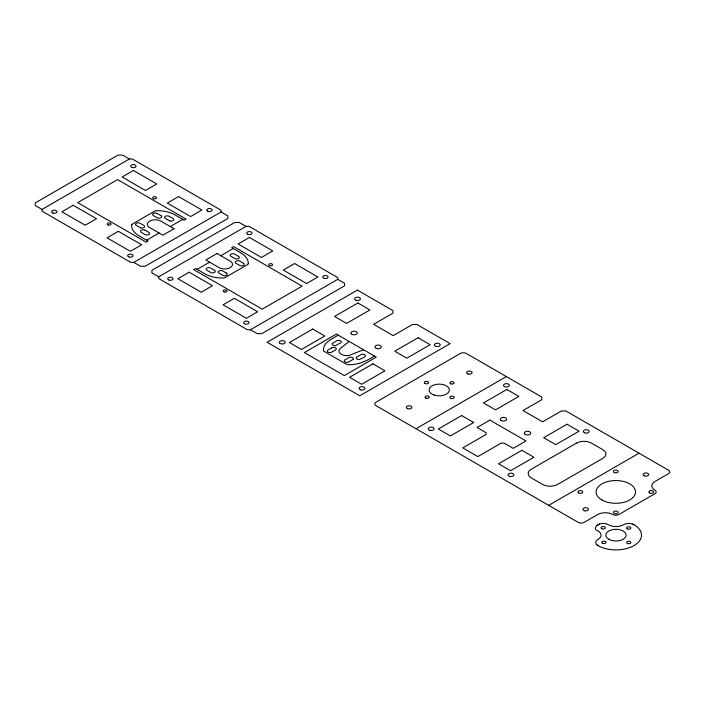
<?xml version="1.0" encoding="UTF-8"?>
<svg xmlns="http://www.w3.org/2000/svg" width="705" height="705" viewBox="0 0 705 705"><rect width="100%" height="100%" fill="white"/><g stroke="black" fill="none" stroke-linecap="round" stroke-linejoin="round"><path stroke-width="1.06" d="M596.597 525.701L599.444 524.035A7.42 4.283 0 0 1 608.433 524.749A10.646 6.142 0 0 0 623.484 524.749A7.42 4.283 0 0 1 632.482 524.035L634.024 524.723A25.547 14.752 0 0 1 634.024 545.582A25.547 14.752 0 0 1 597.893 545.582L596.73 544.709A7.429 4.292 0 0 1 597.743 539.607A10.646 6.142 0 0 0 595.972 529.913A8.46 4.882 0 0 1 596.448 525.842L599.444 524.035M42.027 209.42L129.341 159.013L132.355 159.013L221.088 210.24L221.088 211.985L133.774 262.392L130.76 262.392L42.027 211.165L42.027 209.42L35.25 205.507L35.25 202.908L118.052 155.1L122.573 155.1L129.341 159.013M146.605 240.211L159.074 233.011M170.266 226.552L182.736 219.352M158.704 276.783L246.019 226.375L249.032 226.375L337.765 277.603L337.765 279.347L250.451 329.755L247.437 329.755L158.704 278.528L158.704 276.783L151.928 272.87L151.928 270.271L234.73 222.463L239.242 222.463L246.019 226.375M197.127 269.38L209.596 262.181M220.788 255.712L233.258 248.512M338.259 335.175L336.4 334.082L304.41 352.553L344.287 375.598L376.276 357.127L338.259 335.175C332.346 338.752 322.608 342.551 323.472 350.993L347.001 364.573C356.889 365.419 366.318 361.409 374.39 356.043M349.107 341.44L340.083 348.728A7.914 4.574 0 0 0 339.246 352.192L340.021 353.302A7.914 4.574 0 0 0 348.896 355.47L363.551 349.777M416.012 428.728L506.34 376.576M548.71 505.344L639.038 453.192M632.482 524.035L634.024 524.723M221.088 211.985L227.865 215.889L227.865 218.497L145.063 266.305L140.551 266.305L133.774 262.392M337.765 279.347L344.542 283.251L344.542 285.86L261.74 333.668L257.228 333.668L250.451 329.755M596.73 544.709L597.893 545.582M131.817 224.393L131.588 225.424A25.547 14.752 0 0 0 139.07 235.858L148.112 241.075L146.191 242.185L77.691 202.635L117.585 179.608L186.094 219.149L184.243 220.216L175.201 214.999A25.547 14.752 0 0 0 157.136 210.68L155.347 210.813L131.817 224.393M248.275 263.3L248.045 264.331L224.516 277.911L222.727 278.052A25.547 14.752 0 0 1 204.661 273.725L195.62 268.508L193.708 269.618L262.207 309.16L302.101 286.133L233.602 246.583L231.751 247.649L240.793 252.866A25.547 14.752 0 0 1 248.275 263.3M332.557 343.326L332.293 343.696A2.661 1.533 0 0 0 335.554 345.573L340.929 342.692A2.661 1.533 0 0 0 340.251 340.7A2.661 1.533 0 0 0 336.743 340.832L332.557 343.326M356.651 357.232L356.377 357.602A2.661 1.533 0 0 0 359.638 359.488L364.6 356.915A2.661 1.533 0 0 0 364.6 354.738A2.661 1.533 0 0 0 360.837 354.738L356.651 357.232M352.976 359.48L348.79 361.965A2.661 1.533 0 0 1 345.291 362.097A2.661 1.533 0 0 1 344.604 360.114L348.79 357.62A2.661 1.533 0 0 1 352.288 357.488A2.661 1.533 0 0 1 352.976 359.48M73.179 205.243L61.89 211.764L85.217 225.239L96.514 218.717L73.179 205.243M133.395 170.478L122.106 176.999L145.441 190.465L156.73 183.952L133.395 170.478M118.343 231.319L107.054 237.841L130.39 251.315L141.679 244.794L118.343 231.319M178.559 196.554L167.27 203.075L190.606 216.541L201.894 210.028L178.559 196.554M174.029 228.72L162.837 235.188L149.61 227.548A7.914 4.574 0 0 1 149.698 221.079A7.914 4.574 0 0 1 160.899 221.132L174.029 228.72M217.025 253.544L205.834 260.004L219.061 267.644A7.914 4.574 0 0 0 230.253 267.592A7.914 4.574 0 0 0 230.165 261.123L217.025 253.544M189.187 272.218L177.898 278.739L201.233 292.214L212.522 285.692L189.187 272.218M249.411 237.453L238.114 243.974L261.449 257.448L272.738 250.927L249.411 237.453M234.351 298.294L223.062 304.816L246.398 318.29L257.686 311.769L234.351 298.294M294.575 263.529L283.278 270.05L306.613 283.525L317.911 277.003L294.575 263.529M357.409 290.107L267.072 342.251L359.77 395.769L450.098 343.617L416.981 324.494L412.46 324.494L393.223 335.606L373.65 324.309L392.888 313.196L392.888 310.588L357.409 290.107M312.72 329.059L289.385 342.533L301.432 349.486L324.767 336.012L312.72 329.059M357.884 302.983L334.549 316.457L346.596 323.41L369.931 309.936L357.884 302.983M331.755 347.803L328.028 349.962A2.635 1.525 0 0 0 328.028 352.112A2.635 1.525 0 0 0 331.755 352.112L335.492 349.962A2.635 1.525 0 0 0 335.492 347.803A2.635 1.525 0 0 0 331.755 347.803M372.945 363.833L349.61 377.298L361.656 384.251L384.992 370.786L372.945 363.833M418.109 337.757L394.774 351.222L406.82 358.175L430.156 344.71L418.109 337.757M460.321 353.478L376.012 402.158A4.256 2.459 0 0 0 376.012 405.631L578.171 522.352A4.256 2.459 0 0 0 584.198 522.352L597.743 514.527A10.646 6.142 0 0 1 612.804 514.527A4.256 2.459 0 0 0 618.823 514.527L654.954 493.667A4.256 2.459 0 0 0 654.954 490.195A10.646 6.142 0 0 1 654.954 481.497L668.499 473.681A4.256 2.459 0 0 0 668.499 470.2L565.912 410.971L561.4 410.971L542.577 421.837L523.013 410.539L541.828 399.673L541.828 397.065L466.34 353.478A4.256 2.459 0 0 0 460.321 353.478M461.66 415.536L438.325 429.01L450.372 435.963L473.707 422.489L461.66 415.536M506.825 389.46L483.489 402.934L495.536 409.887L518.871 396.413L506.825 389.46M489.887 420.101L477.091 427.486L486.124 432.703L486.124 434.439L462.788 447.913L477.84 456.602L501.176 443.128L504.19 443.128L513.222 448.345L526.018 440.96L489.887 420.101M521.876 450.301L498.541 463.775L510.587 470.728L533.923 457.254L521.876 450.301M567.049 424.225L543.714 437.699L555.751 444.652L579.087 431.178L567.049 424.225M576.452 443.128L531.288 469.204A10.646 6.142 0 0 0 531.288 477.902L542.577 484.414A10.646 6.142 0 0 0 557.637 484.414L602.801 458.347A10.646 6.142 0 0 0 602.801 449.649L591.513 443.128A10.646 6.142 0 0 0 576.452 443.128M140.656 227.847L136.338 225.424A2.661 1.533 0 0 1 136.109 223.406A2.661 1.533 0 0 1 139.546 223.009L143.864 225.424A2.661 1.533 0 0 1 144.093 227.451A2.661 1.533 0 0 1 140.656 227.847M169.729 220.894L165.411 218.471A2.661 1.533 0 0 1 165.411 216.303A2.661 1.533 0 0 1 169.174 216.303L172.945 218.471A2.661 1.533 0 0 1 173.174 220.498A2.661 1.533 0 0 1 169.729 220.894M145.089 230.209L144.543 229.962A2.661 1.533 0 0 0 141.097 230.359A2.661 1.533 0 0 0 141.326 232.377L145.089 234.554A2.661 1.533 0 0 0 148.852 234.554A2.661 1.533 0 0 0 148.852 232.377L145.089 230.209M238.537 256.347L234.774 254.17A2.661 1.533 0 0 0 231.275 254.038A2.661 1.533 0 0 0 230.588 256.03L234.774 258.515A2.661 1.533 0 0 0 238.537 258.515A2.661 1.533 0 0 0 238.537 256.347M160.863 215.598L157.136 213.439A2.635 1.525 0 0 0 153.399 213.439A2.635 1.525 0 0 0 153.399 215.598L157.136 217.748A2.635 1.525 0 0 0 160.863 217.748A2.635 1.525 0 0 0 160.863 215.598M243.489 263.3L239.762 261.141A2.635 1.525 0 0 0 236.034 261.141A2.635 1.525 0 0 0 236.034 263.3L239.762 265.45A2.635 1.525 0 0 0 243.489 265.45A2.635 1.525 0 0 0 243.489 263.3M226.199 272.967L222.727 270.958A2.661 1.533 0 0 0 219.229 270.826A2.661 1.533 0 0 0 218.541 272.817L222.727 275.302A2.661 1.533 0 0 0 226.235 275.435A2.661 1.533 0 0 0 226.913 273.452L226.199 272.967M214.452 270.253L210.689 268.076A2.661 1.533 0 0 0 206.918 268.076A2.661 1.533 0 0 0 206.918 270.253L210.689 272.421A2.661 1.533 0 0 0 214.188 272.562A2.661 1.533 0 0 0 214.875 270.57L214.452 270.253M450.962 383.89A2.133 1.225 0 0 0 454.152 382.833A2.133 1.225 0 0 0 450.962 381.766A2.133 1.225 0 0 0 450.962 383.89M108.2 224.974A1.912 1.11 0 0 0 111.073 224.023A1.912 1.11 0 0 0 108.2 223.062A1.912 1.11 0 0 0 108.2 224.974M153.611 198.713A1.912 1.11 0 0 0 156.536 197.805A1.912 1.11 0 0 0 153.725 196.792A1.912 1.11 0 0 0 153.611 198.713M53.025 213.095A2.661 1.533 0 0 0 57.017 211.764A2.661 1.533 0 0 0 53.025 210.434A2.661 1.533 0 0 0 53.025 213.095M129.059 256.99A2.661 1.533 0 0 0 133.051 255.659A2.661 1.533 0 0 0 129.059 254.329A2.661 1.533 0 0 0 129.059 256.99M132.064 167.464A2.661 1.533 0 0 0 136.056 166.133A2.661 1.533 0 0 0 132.064 164.803A2.661 1.533 0 0 0 132.064 167.464M207.543 211.112A2.661 1.533 0 0 0 211.993 210.425A2.661 1.533 0 0 0 208.733 208.539A2.661 1.533 0 0 0 207.543 211.112M269.601 265.679A1.912 1.11 0 0 0 272.553 264.798A1.912 1.11 0 0 0 269.751 263.767A1.912 1.11 0 0 0 269.601 265.679M244.512 323.718A2.661 1.533 0 0 0 248.971 323.031A2.661 1.533 0 0 0 245.71 321.154A2.661 1.533 0 0 0 244.512 323.718M224.084 291.905A1.912 1.11 0 0 0 227.081 291.086A1.912 1.11 0 0 0 224.34 290.002A1.912 1.11 0 0 0 224.084 291.905M248.081 234.439A2.661 1.533 0 0 0 252.073 233.108A2.661 1.533 0 0 0 248.081 231.778A2.661 1.533 0 0 0 248.081 234.439M324.106 278.334A2.661 1.533 0 0 0 328.098 277.003A2.661 1.533 0 0 0 324.106 275.673A2.661 1.533 0 0 0 324.106 278.334M169.041 280.07A2.661 1.533 0 0 0 173.033 278.739A2.661 1.533 0 0 0 169.041 277.409A2.661 1.533 0 0 0 169.041 280.07M360.563 389.847A2.926 1.692 0 0 0 364.952 388.385A2.926 1.692 0 0 0 360.563 386.922A2.926 1.692 0 0 0 360.563 389.847M435.84 346.384A2.926 1.692 0 0 0 440.228 344.921A2.926 1.692 0 0 0 435.84 343.458A2.926 1.692 0 0 0 435.84 346.384M280.167 343.511A2.926 1.692 0 0 0 285.067 342.753A2.926 1.692 0 0 0 281.48 340.682A2.926 1.692 0 0 0 280.167 343.511M356.051 300.321A2.926 1.692 0 0 0 360.44 298.858A2.926 1.692 0 0 0 356.051 297.395A2.926 1.692 0 0 0 356.051 300.321M584.78 432.861A2.926 1.692 0 0 0 589.168 431.398A2.926 1.692 0 0 0 584.78 429.935A2.926 1.692 0 0 0 584.78 432.861M429.706 430.253A2.926 1.692 0 0 0 434.104 428.79A2.926 1.692 0 0 0 429.706 427.327A2.926 1.692 0 0 0 429.706 430.253M509.503 476.324A2.926 1.692 0 0 0 513.892 474.862A2.926 1.692 0 0 0 509.503 473.39A2.926 1.692 0 0 0 509.503 476.324M504.375 386.525A2.926 1.692 0 0 0 509.274 385.767A2.926 1.692 0 0 0 505.688 383.696A2.926 1.692 0 0 0 504.375 386.525M501.167 420.541A3.19 1.842 0 0 0 506.507 419.713A3.19 1.842 0 0 0 502.603 417.457A3.19 1.842 0 0 0 501.167 420.541M525.26 434.447A3.19 1.842 0 0 0 530.601 433.619A3.19 1.842 0 0 0 526.688 431.363A3.19 1.842 0 0 0 525.26 434.447M627.697 543.599A2.133 1.225 0 0 0 630.887 542.542A2.133 1.225 0 0 0 627.697 541.475A2.133 1.225 0 0 0 627.697 543.599M601.656 528.635A2.133 1.225 0 0 0 605.216 528.08A2.133 1.225 0 0 0 602.616 526.573A2.133 1.225 0 0 0 601.656 528.635M608.812 539.281A10.117 5.843 0 0 0 625.732 536.664A10.117 5.843 0 0 0 613.341 529.508A10.117 5.843 0 0 0 608.812 539.281M627.238 528.865A2.133 1.225 0 0 0 630.799 528.309A2.133 1.225 0 0 0 628.19 526.802A2.133 1.225 0 0 0 627.238 528.865M602.396 543.202A2.133 1.225 0 0 0 605.956 542.656A2.133 1.225 0 0 0 603.348 541.149A2.133 1.225 0 0 0 602.396 543.202M467.97 373.985A2.767 1.595 0 0 0 472.121 372.601A2.767 1.595 0 0 0 467.97 371.218A2.767 1.595 0 0 0 467.97 373.985M407.746 408.759A2.767 1.595 0 0 0 411.896 407.375A2.767 1.595 0 0 0 407.746 405.992A2.767 1.595 0 0 0 407.746 408.759M450.971 398.44A2.133 1.225 0 0 0 454.17 397.373A2.133 1.225 0 0 0 450.971 396.316A2.133 1.225 0 0 0 450.971 398.44M424.939 383.467A2.133 1.225 0 0 0 428.499 382.921A2.133 1.225 0 0 0 425.89 381.414A2.133 1.225 0 0 0 424.939 383.467M434.183 395.047A10.117 5.843 0 0 0 449.358 389.988A10.117 5.843 0 0 0 434.183 384.93A10.117 5.843 0 0 0 434.183 395.047M426.12 398.237A2.133 1.225 0 0 0 429.31 397.171A2.133 1.225 0 0 0 426.12 396.104A2.133 1.225 0 0 0 426.12 398.237M584.313 510.693A2.767 1.595 0 0 0 588.472 509.31A2.767 1.595 0 0 0 584.313 507.926A2.767 1.595 0 0 0 584.313 510.693M601.885 499.968A19.696 11.368 0 0 0 634.835 494.875A19.696 11.368 0 0 0 610.715 480.951A19.696 11.368 0 0 0 601.885 499.968M578.664 492.91A2.397 1.384 0 0 0 582.674 492.284A2.397 1.384 0 0 0 579.739 490.592A2.397 1.384 0 0 0 578.664 492.91M614.61 513.592A2.397 1.384 0 0 0 618.206 512.403A2.397 1.384 0 0 0 614.61 511.204A2.397 1.384 0 0 0 614.61 513.592M649.569 492.91A2.397 1.384 0 0 0 653.579 492.284A2.397 1.384 0 0 0 650.644 490.592A2.397 1.384 0 0 0 649.569 492.91M614.61 472.658A2.397 1.384 0 0 0 618.206 471.46A2.397 1.384 0 0 0 614.61 470.261A2.397 1.384 0 0 0 614.61 472.658M643.965 475.672A2.767 1.595 0 0 0 648.591 474.959A2.767 1.595 0 0 0 645.207 473.002A2.767 1.595 0 0 0 643.965 475.672M351.813 334.311A3.19 1.842 0 0 0 357.153 333.483A3.19 1.842 0 0 0 353.24 331.227A3.19 1.842 0 0 0 351.813 334.311M376.329 348.42A3.19 1.842 0 0 0 381.334 347.071A3.19 1.842 0 0 0 376.805 345.238A3.19 1.842 0 0 0 376.329 348.42"/></g></svg>
